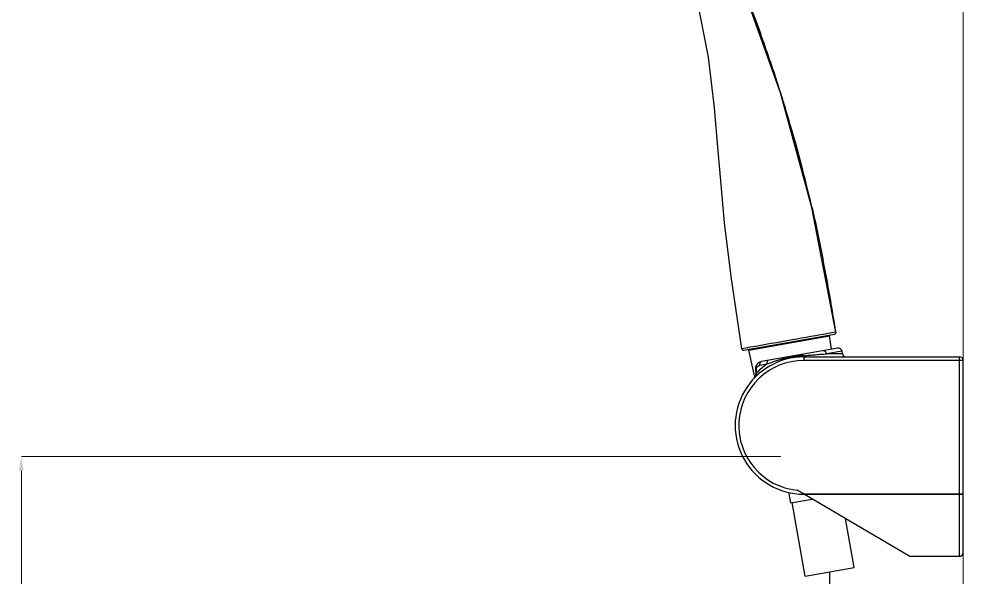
# Model space of a CAD drawing. Extents: x 881 to 2009, y 679 to 1506.
# Drawn here: x 1432.5 to 1697.6, y 1103.9 to 1260.7 of the extents above; entities that cross this region are included whole.
import ezdxf

# ---------------------------------------------------------------- set-up
doc = ezdxf.new("R2010")
doc.units = 0
doc.header["$LTSCALE"] = 10
doc.header["$MEASUREMENT"] = 0
doc.linetypes.add('CENTER', pattern=[2, 1.25, -0.25, 0.25, -0.25])
doc.layers.get('0').update_dxf_attribs({"linetype": 'CONTINUOUS'})
doc.layers.add('1_1', color=7, linetype='CONTINUOUS')
doc.layers.add('DEFAULT_1', color=7, linetype='CENTER')
doc.layers.add('치수선', color=7, linetype='CONTINUOUS', lineweight=20)

msp = doc.modelspace()

# ---------------------------------------------------------------- linework, layer by layer
at = {"color": 7, "linetype": 'Continuous'}
for p, q in [((1659.87, 1171.86), (1660.09, 1171.7)), ((1637.46, 1167.71), (1660.09, 1171.7)), ((1660.62, 1167.93), (1660.09, 1171.7)), ((1637.61, 1167.94), (1637.46, 1167.71)), ((1639.08, 1160.08), (1637.46, 1167.71)), ((1662.43, 1168.25), (1640.95, 1164.46)), ((1663.74, 1166.61), (1663.59, 1167.44)), ((1652.86, 1165.78), (1696.59, 1165.78)), ((1697.59, 1110.78), (1697.59, 1164.78)), ((1639.29, 1162.14), (1639.43, 1161.36)), ((1638.87, 1159.77), (1638.86, 1159.77)), ((1648.55, 1127.76), (1649.08, 1124.77)), ((1682.62, 1109.78), (1650.99, 1128.34)), ((1649.08, 1124.77), (1655.23, 1125.85)), ((1653.22, 1104.18), (1649.57, 1124.86)), ((1667.01, 1106.61), (1664.58, 1120.37)), ((1696.59, 1109.78), (1682.62, 1109.78)), ((1653.22, 1104.18), (1667.01, 1106.61))]:
    msp.add_line(p, q, dxfattribs=at)
at = {"color": 9, "linetype": 'Continuous'}
for p, q in [((1663.59, 1167.44), (1659.19, 1166.66)), ((1663.74, 1166.61), (1659.19, 1166.66)), ((1652.86, 1165.78), (1652.86, 1164.78)), ((1697.59, 1164.78), (1652.86, 1164.78)), ((1696.59, 1109.78), (1696.59, 1165.78)), ((1639.29, 1162.14), (1639.55, 1162.18)), ((1639.43, 1161.36), (1639.69, 1161.4)), ((1639.69, 1161.4), (1639.55, 1162.18)), ((1642.51, 1163.72), (1640.48, 1163.36)), ((1652.68, 1127.35), (1697.59, 1127.35)), ((1696.59, 1127.14), (1653.04, 1127.14))]:
    msp.add_line(p, q, dxfattribs=at)
at = {"color": 5, "lineweight": 9, "ltscale": 0.5}
for p, q in [((1646.41, 1137.78), (1433.16, 1137.78)), ((1433.16, 1133.78), (1433.16, 864.88))]:
    msp.add_line(p, q, dxfattribs=at)
at = {"color": 7, "linetype": 'Continuous'}
for points in [[(1663.74, 1166.61), (1663.78, 1166.44), (1663.93, 1166.17), (1664.15, 1165.96), (1664.42, 1165.83), (1664.72, 1165.78)], [(1640.95, 1164.46), (1640.54, 1164.35), (1640.08, 1164.11), (1639.72, 1163.78), (1639.46, 1163.38), (1639.3, 1162.93), (1639.26, 1162.46), (1639.29, 1162.14)], [(1639.43, 1161.36), (1639.44, 1161.19), (1639.41, 1160.91), (1639.34, 1160.63), (1639.22, 1160.34), (1639.06, 1160.05), (1638.87, 1159.78), (1638.73, 1159.61)]]:
    msp.add_lwpolyline(points, dxfattribs=at)
for centre, radius, start, end in [((1662.61, 1167.27), 1, 10, 100), ((1652.86, 1146.51), 19.27, 89.9985, 270), ((1696.59, 1164.78), 1, 0, 90), ((1696.59, 1110.78), 1, 270, 0)]:
    msp.add_arc(centre, radius, start, end, dxfattribs=at)
at = {"color": 9, "linetype": 'Continuous'}
for centre, radius, start, end in [((1652.86, 1146.51), 18.27, 90, 264.1324), ((1652.81, 1148.33), 18.52, 123.7941, 135.1074)]:
    msp.add_arc(centre, radius, start, end, dxfattribs=at)
for points, knots in [([(1652.69, 1166.13), (1653.28, 1166.18), (1654.44, 1166.28), (1656.12, 1166.41), (1657.7, 1166.54), (1658.71, 1166.62), (1659.19, 1166.66)], [0, 0, 0, 0, 0.272582, 0.532857, 0.776692, 1, 1, 1, 1]), ([(1658.34, 1167.53), (1658.39, 1167.54), (1658.48, 1167.54), (1658.61, 1167.51), (1658.75, 1167.44), (1658.88, 1167.33), (1658.99, 1167.18), (1659.12, 1166.97), (1659.17, 1166.79), (1659.19, 1166.66)], [0, 0, 0, 0, 0.094548, 0.198283, 0.313916, 0.441321, 0.578653, 0.721342, 1, 1, 1, 1]), ([(1640.95, 1164.46), (1640.9, 1164.45), (1640.81, 1164.42), (1640.69, 1164.33), (1640.59, 1164.2), (1640.49, 1163.99), (1640.45, 1163.7), (1640.46, 1163.47), (1640.48, 1163.36)], [0, 0, 0, 0, 0.105792, 0.219652, 0.343853, 0.47671, 0.74934, 1, 1, 1, 1]), ([(1642.84, 1164.79), (1642.81, 1164.79), (1642.74, 1164.76), (1642.66, 1164.69), (1642.58, 1164.58), (1642.53, 1164.44), (1642.49, 1164.27), (1642.47, 1164.03), (1642.49, 1163.84), (1642.51, 1163.72)], [0, 0, 0, 0, 0.077444, 0.166836, 0.274071, 0.400089, 0.542618, 0.695235, 1, 1, 1, 1]), ([(1652.69, 1166.13), (1652.25, 1166.1), (1651.35, 1166.01), (1650, 1165.82), (1648.66, 1165.58), (1647.34, 1165.29), (1646.06, 1164.95), (1645.02, 1164.63), (1644.22, 1164.36), (1643.45, 1164.09), (1642.89, 1163.87), (1642.51, 1163.72)], [0, 0, 0, 0, 0.127197, 0.257223, 0.38816, 0.517612, 0.643961, 0.76647, 0.826241, 0.885047, 1, 1, 1, 1]), ([(1652.34, 1166.47), (1652.37, 1166.48), (1652.43, 1166.46), (1652.52, 1166.4), (1652.61, 1166.28), (1652.66, 1166.19), (1652.69, 1166.13)], [0, 0, 0, 0, 0.155108, 0.362119, 0.645368, 1, 1, 1, 1]), ([(1652.86, 1165.78), (1652.85, 1165.78), (1652.82, 1165.8), (1652.79, 1165.83), (1652.76, 1165.89), (1652.72, 1165.99), (1652.7, 1166.08), (1652.69, 1166.13)], [0, 0, 0, 0, 0.122667, 0.209153, 0.318552, 0.613128, 1, 1, 1, 1]), ([(1638.73, 1159.61), (1638.85, 1159.74), (1639.07, 1160.02), (1639.36, 1160.46), (1639.56, 1160.85), (1639.66, 1161.16), (1639.69, 1161.32), (1639.69, 1161.4)], [0, 0, 0, 0, 0.256655, 0.513929, 0.765621, 0.886229, 1, 1, 1, 1]), ([(1639.55, 1162.18), (1639.53, 1162.33), (1639.54, 1162.62), (1639.75, 1163), (1640.08, 1163.26), (1640.34, 1163.34), (1640.48, 1163.36)], [0, 0, 0, 0, 0.262465, 0.510882, 0.752507, 1, 1, 1, 1]), ([(1697.59, 1127.35), (1697.59, 1127.33), (1697.58, 1127.31), (1697.55, 1127.28), (1697.5, 1127.26), (1697.41, 1127.23), (1697.29, 1127.2), (1697.14, 1127.17), (1696.97, 1127.15), (1696.78, 1127.14), (1696.66, 1127.14), (1696.59, 1127.14)], [0, 0, 0, 0, 0.043041, 0.072668, 0.109171, 0.203583, 0.325544, 0.471607, 0.636641, 0.81495, 1, 1, 1, 1])]:
    msp.add_open_spline(points, degree=3, knots=knots, dxfattribs=at)
at = {"color": 5, "ltscale": 0.5}
msp.add_solid([(1432.47, 1133.78), (1433.8, 1133.78), (1433.14, 1137.78)], dxfattribs=at)
at = {"layer": '1_1', "color": 9, "linetype": 'Continuous'}
for p, q in [((1646.25, 1240.25), (1646.43, 1239.66)), ((1646.26, 1240.25), (1646.45, 1239.66)), ((1655.13, 1207.82), (1655.17, 1207.64)), ((1655.13, 1207.82), (1655.17, 1207.65)), ((1661.86, 1172.71), (1660.15, 1172.41)), ((1661.86, 1172.71), (1661.86, 1172.71)), ((1637.13, 1168.36), (1635.46, 1168.07)), ((1635.46, 1168.07), (1635.46, 1168.07)), ((1637.33, 1168.4), (1637.09, 1168.36)), ((1637.82, 1168.48), (1637.33, 1168.4))]:
    msp.add_line(p, q, dxfattribs=at)
at = {"layer": '1_1', "color": 7, "linetype": 'Continuous'}
for p, q in [((1636.04, 1167.66), (1661.45, 1172.14)), ((1661.86, 1172.71), (1661.86, 1172.71))]:
    msp.add_line(p, q, dxfattribs=at)
at = {"layer": '1_1', "color": 6, "linetype": 'Continuous'}
msp.add_line((1636.04, 1167.66), (1636.04, 1167.66), dxfattribs=at)
at = {"layer": '1_1', "color": 7, "linetype": 'Continuous'}
for points in [[(1661.86, 1172.71), (1655.16, 1207.7), (1646.35, 1239.96), (1635.26, 1270.92)], [(1628.76, 1224.71), (1627.78, 1235.77), (1626.09, 1249.94), (1622.82, 1266.73)], [(1635.46, 1168.07), (1632.44, 1188.37), (1630.63, 1203.46), (1629.54, 1215.21), (1628.76, 1224.71)], [(1635.46, 1168.07), (1635.48, 1168), (1635.53, 1167.89), (1635.62, 1167.78), (1635.74, 1167.7), (1635.88, 1167.66), (1636.04, 1167.66)]]:
    msp.add_lwpolyline(points, dxfattribs=at)
at = {"layer": '1_1', "color": 9, "linetype": 'Continuous'}
for centre, radius, start, end in [((1231.69, 1108.83), 434.91, 19.605, 21.8826), ((1237.83, 1111.01), 428.39, 17.5586, 19.6054), ((1238.82, 1111.37), 427.34, 16.9962, 17.4703), ((1237.53, 1110.98), 428.68, 13.0562, 16.9954)]:
    msp.add_arc(centre, radius, start, end, dxfattribs=at)
for points, knots in [([(1655.17, 1207.65), (1655.46, 1206.42), (1656.57, 1201.51), (1657.6, 1196.58), (1658.33, 1192.87)], [0, 0, 0, 0, 0.249526, 1, 1, 1, 1]), ([(1661.86, 1172.71), (1661.6, 1174.4), (1660.51, 1181.14), (1659.31, 1187.86), (1658.33, 1192.87)], [0, 0, 0, 0, 0.251055, 1, 1, 1, 1]), ([(1660.16, 1172.41), (1656.63, 1171.8), (1649.18, 1170.5), (1641.73, 1169.17), (1637.82, 1168.48)], [0, 0, 0, 0, 0.473878, 1, 1, 1, 1])]:
    msp.add_open_spline(points, degree=3, knots=knots, dxfattribs=at)
at = {"layer": '1_1', "color": 7, "linetype": 'Continuous'}
msp.add_open_spline([(1661.86, 1172.71), (1661.88, 1172.58), (1661.82, 1172.31), (1661.58, 1172.16), (1661.45, 1172.14)], degree=3, knots=[0, 0, 0, 0, 0.499988, 1, 1, 1, 1], dxfattribs=at)
at = {"layer": 'DEFAULT_1', "color": 1, "linetype": 'CENTER'}
msp.add_line((1660.11, 1105.39), (1660.11, 878.49), dxfattribs=at)
at = {"layer": '치수선'}
msp.add_line((1697.59, 840.96), (1697.59, 1365.78), dxfattribs=at)

doc.saveas('drawing.dxf')
